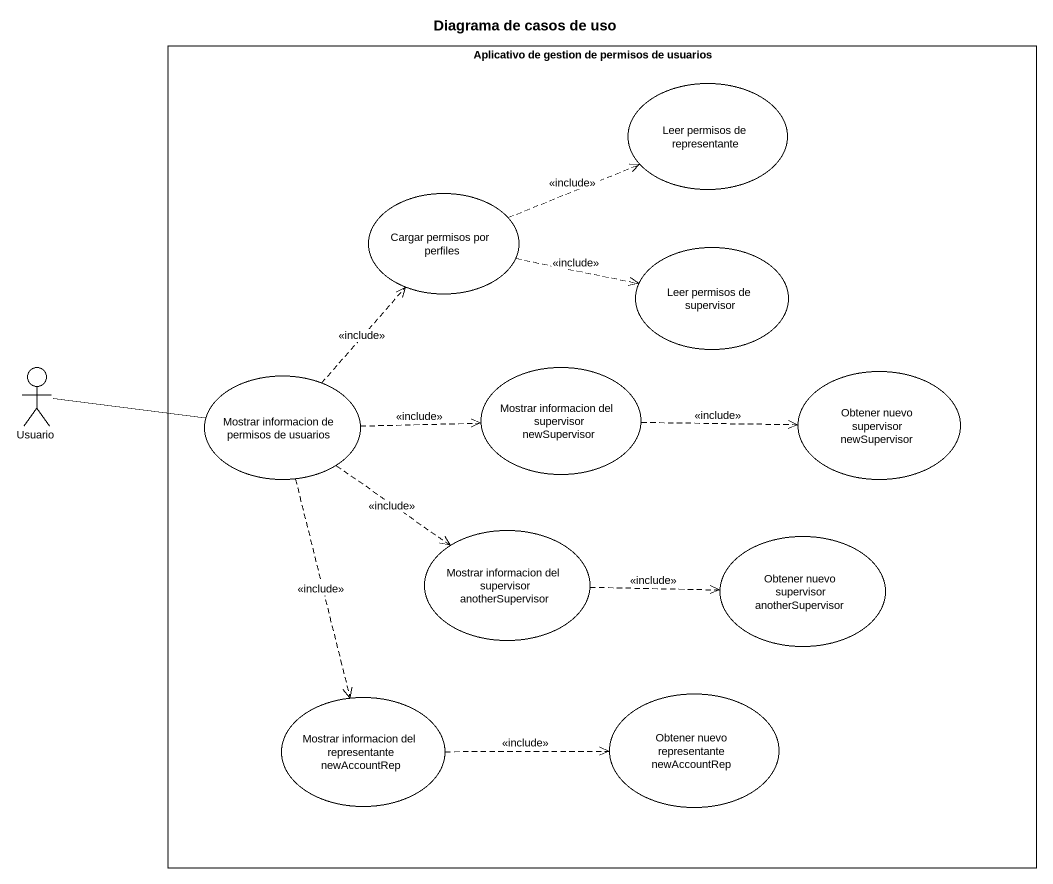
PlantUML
@startuml
title Diagrama de casos de uso
rectangle "Aplicativo de gestion de permisos de usuarios" as Aplicativo_de_gestion_de {
  usecase "Leer permisos de representante" as Leer_permisos_de
  usecase "Cargar permisos por perfiles" as Cargar_permisos_por_perfiles
  usecase "Leer permisos de supervisor" as Leer_permisos_de_supervisor
  usecase "Mostrar informacion de permisos de usuarios" as Mostrar_informacion_de
  usecase "Mostrar informacion del supervisor newSupervisor" as Mostrar_informacion_del
  usecase "Obtener nuevo supervisor newSupervisor" as Obtener_nuevo_supervisor
  usecase "Mostrar informacion del supervisor anotherSupervisor" as Mostrar_informacion_del_2
  usecase "Obtener nuevo supervisor anotherSupervisor" as Obtener_nuevo_supervisor_2
  usecase "Mostrar informacion del representante newAccountRep" as Mostrar_informacion_del_3
  usecase "Obtener nuevo representante newAccountRep" as Obtener_nuevo_representante
}
actor Usuario
Cargar_permisos_por_perfiles .right.> Leer_permisos_de : <<include>>
Cargar_permisos_por_perfiles .right.> Leer_permisos_de_supervisor : <<include>>
Usuario -right- Mostrar_informacion_de
Mostrar_informacion_de .up.> Cargar_permisos_por_perfiles : <<include>>
Mostrar_informacion_de .right.> Mostrar_informacion_del : <<include>>
Mostrar_informacion_de ..> Mostrar_informacion_del_2 : <<include>>
Mostrar_informacion_de ..> Mostrar_informacion_del_3 : <<include>>
Mostrar_informacion_del .right.> Obtener_nuevo_supervisor : <<include>>
Mostrar_informacion_del_2 .right.> Obtener_nuevo_supervisor_2 : <<include>>
Mostrar_informacion_del_3 .right.> Obtener_nuevo_representante : <<include>>
@enduml
